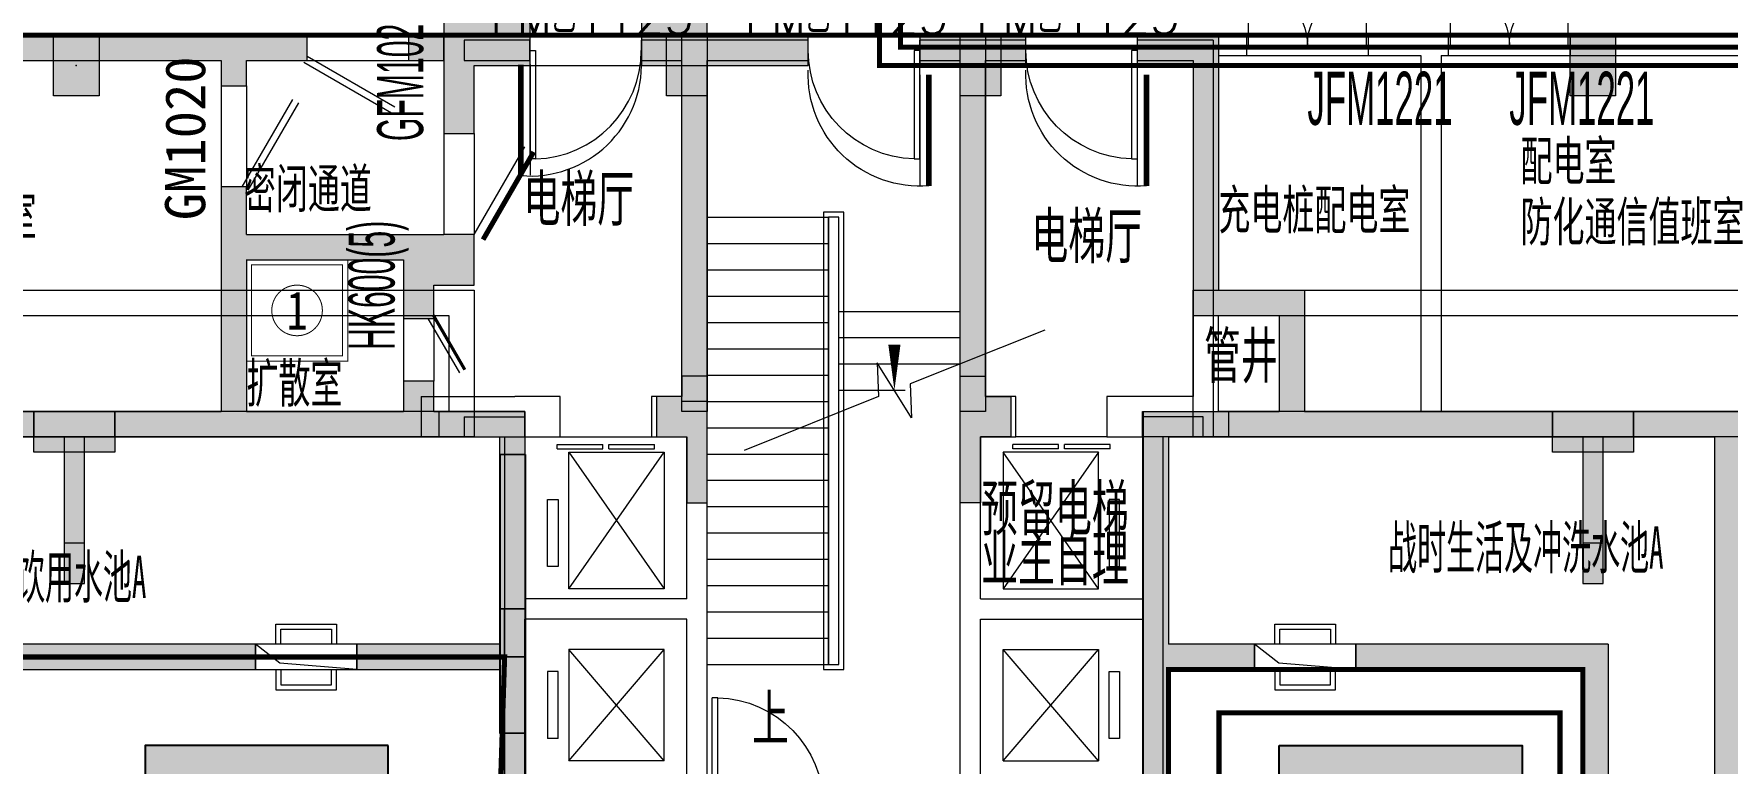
# Model space of a CAD drawing. Extents: x -264757 to 1033689, y 4049843 to 4347093.
# Drawn here: x -66683 to -49958, y 4132734 to 4139942 of the extents above; entities that cross this region are included whole.
import ezdxf
from ezdxf.enums import TextEntityAlignment as Align

# ---------------------------------------------------------------- set-up
doc = ezdxf.new("R2010")
doc.units = 0
doc.header["$LTSCALE"] = 1000
doc.header["$MEASUREMENT"] = 0
doc.linetypes.add('DASH', pattern=[0.35, 0.25, -0.1])
for name, color, linetype, plot in [('AX-01DK-PB01$0$AX-01DK-PB01$0$AX-001DK-01-PB01-02$0$A-3-WinF(Text)', 8, 'Continuous', False), ('AX-01DK-PB01$0$AX-03CK-02-PB01$0$AX-03CK-02-PB01$0$WINDOW_TEXT', 8, 'Continuous', False), ('AX-01DK-PB01$0$AX-03CK-02-PB01$0$AX-03CK-02-PB01$0$人防$0$WINDOW_TEXT', 8, 'Continuous', False)]:
    doc.layers.add(name, color=color, linetype=linetype, plot=plot)
for name, color, linetype in [('AX-01DK-PB01$0$AX-03CK-02-PB01$0$AX-03CK-02-PB01$0$PUB_HATCH', 8, 'Continuous'), ('AX-01DK-PB01$0$AX-03CK-02-PB01$0$AX-03CK-02-PB01$0$人防$0$人防$0$A-WIND-IDEN', 8, 'Continuous'), ('AX-01DK-PB01$0$AX-03CK-02-PB01$0$AX-03CK-02-PB01$0$人防$0$人防$0$DOOR_FIRE_TEXT', 8, 'Continuous'), ('AX-01DK-PB01$0$PUB_TEXT', 8, 'Continuous'), ('子母车位', 7, 'Continuous')]:
    doc.layers.add(name, color=color, linetype=linetype)
doc.layers.add('无关图层', color=8, linetype='Continuous', lineweight=0)
doc.layers.add('车位归属楼栋范围线', color=7, linetype='Continuous', true_color=0x19e6c7)
doc.styles.add('-宋体', font='', dxfattribs={"width": 0.8})
doc.styles.add('AX-01DK-PB01$0$_TCH_DIM', font='SIMPLEX', dxfattribs={"bigfont": 'GBCBIG'})
doc.styles.add('AX-01DK-PB01$0$AX-01DK-PB01$0$AX-001DK-01-PB01-02$0$_TCH_WINDOW', font='SIMPLEX', dxfattribs={"bigfont": 'GBCBIG'})
doc.styles.add('AX-01DK-PB01$0$AX-01DK-PB01$0$Standard', font='gbenor.shx', dxfattribs={"bigfont": 'gbcbig.shx'})
doc.styles.add('AX-01DK-PB01$0$AX-03CK-02-PB01$0$_TCH_DIM', font='SIMPLEX', dxfattribs={"bigfont": 'GBCBIG'})
doc.styles.add('AX-01DK-PB01$0$AX-03CK-02-PB01$0$AX-03CK-02-PB01$0$_TCH_DIM', font='SIMPLEX', dxfattribs={"bigfont": 'GBCBIG'})
doc.styles.add('AX-01DK-PB01$0$AX-03CK-02-PB01$0$AX-03CK-02-PB01$0$_TCH_DIM_T3', font='SIMPLEX', dxfattribs={"width": 0.705882, "bigfont": 'GBCBIG'})
doc.styles.add('AX-01DK-PB01$0$AX-03CK-02-PB01$0$AX-03CK-02-PB01$0$人防$0$人防$0$_TCH_DIM', font='$ GAD E', dxfattribs={"width": 0.7, "bigfont": '$ GAD C'})
doc.styles.add('AX-01DK-PB01$1$AX-001DK-01-PB01-02$0$Standard', font='gbenor.shx', dxfattribs={"bigfont": 'gbcbig.shx'})
doc.styles.add('坑编号', font='', dxfattribs={"width": 0.8})
doc.styles.add('宋体', font='')
doc.styles.get('-宋体').set_extended_font_data('SimSun')
doc.styles.get('坑编号').set_extended_font_data('SimSun')
doc.styles.get('宋体').set_extended_font_data('SimSun')

# ---------------------------------------------------------------- blocks, each defined once
blk = doc.blocks.new('A$C2E116D47')
at = {"layer": '无关图层'}
for p, q in [((0, 600), (0, 0)), ((200, 600), (0, 600)), ((50, 550), (50, 50)), ((200, 550), (50, 550)), ((50, 50), (200, 50)), ((0, 0), (200, 0))]:
    blk.add_line(p, q, dxfattribs=at)
blk = doc.blocks.new('*U102')
at = {"layer": '无关图层', "const_width": 10}
for points in [[(1000, 0), (0, 0), (0, 1000), (1000, 1000)], [(950, 50), (50, 50), (50, 950), (950, 950)]]:
    blk.add_lwpolyline(points, close=True, dxfattribs=at)
blk.add_lwpolyline([(500, 750, 0.098491), (404, 731, 0.098491), (323, 677, 0.098491), (269, 596, 0.098491), (250, 500, 0.098491), (269, 404, 0.098491), (323, 323, 0.098491), (404, 269, 0.098491), (500, 250, 0.098491), (596, 269, 0.098491), (677, 323, 0.098491), (731, 404, 0.098491), (750, 500, 0.098491), (731, 596, 0.098491), (677, 677, 0.098491), (596, 731, 0.098491)], format="xyb", close=True, dxfattribs=at)
at = {"layer": '无关图层', "style": '坑编号', "width": 0.8}
blk.add_attdef('X', text='', height=380, dxfattribs=at).set_placement((500, 500), align=Align.MIDDLE_CENTER)
blk = doc.blocks.new('SX-CK-PB001-WNC$1$20211103.13313578')
at = {"layer": '无关图层'}
h = blk.add_hatch(color=256, dxfattribs=at)
h.dxf.hatch_style = 1
h.paths.add_polyline_path([(0, 600), (450, 600), (450, 0), (0, 0)])
blk.add_lwpolyline([(0, 600), (450, 600), (450, 0), (0, 0)], close=True, dxfattribs=at)
blk.add_point((225, 300), dxfattribs=at)
blk = doc.blocks.new('AX-01DK-PB01$0$AX-03CK-02-PB01$0$AX-03CK-02-PB01$0$$U_DORLIB2D$00000009')
at = {"layer": '无关图层'}
blk.add_line((0.5, 0.219), (0.5, 1.213), dxfattribs=at)
at = {"layer": '无关图层', "const_width": 0.05}
blk.add_lwpolyline([(0.583, 0.219), (0.583, 1.219)], dxfattribs=at)
at = {"layer": '无关图层'}
blk.add_arc((0.5, 0.219), 1.001, 85.224, 182.3859, dxfattribs=at)
blk = doc.blocks.new('AX-01DK-PB01$0$AX-03CK-02-PB01$0$AX-03CK-02-PB01$0$人防$0$人防$0$$DorLib2D$00000191')
at = {"layer": '无关图层'}
blk.add_line((-0.5, 0.15), (0.366, 0.65), dxfattribs=at)
at = {"layer": '无关图层', "const_width": 0.05}
blk.add_lwpolyline([(-0.55, 0.237), (0.316, 0.737)], dxfattribs=at)
blk = doc.blocks.new('AX-01DK-PB01$0$AX-03CK-02-PB01$0$AX-03CK-02-PB01$0$人防$0$$DorLib2D$00000181')
at = {"layer": '无关图层'}
for p, q in [((-0.533, 0.141), (0.333, 0.641)), ((-0.5, 0.083), (0.366, 0.583))]:
    blk.add_line(p, q, dxfattribs=at)
blk = doc.blocks.new('AX-01DK-PB01$0$AX-03CK-02-PB01$0$AX-03CK-02-PB01$0$人防$0$人防$0$$DorLib2D$00000004')
at = {"layer": '无关图层'}
for p, q in [((-0.485, 0), (-0.485, 0.485)), ((0.485, 0), (0.485, 0.485))]:
    blk.add_line(p, q, dxfattribs=at)
at = {"layer": '无关图层', "lineweight": 13}
for centre, start, end in [((-0.485, 0), 0, 90), ((0.485, 0), 90, 180)]:
    blk.add_arc(centre, 0.485, start, end, dxfattribs=at)
blk = doc.blocks.new('AX-01DK-PB01$0$AX-01DK-PB01$0$AX-001DK-01-PP01$0$AX-001DK-01-PP01$0$$DORLIB2D$00000127')
at = {"layer": '无关图层'}
for points in [[(-0.533, 0.795), (-0.533, 0.69)], [(-0.033, 0.795), (-0.533, 0.795)], [(-0.033, 0.795), (-0.033, 0.69)], [(0.533, 0.795), (0.033, 0.795)], [(0.033, 0.795), (0.033, 0.69)], [(0.533, 0.795), (0.533, 0.69)], [(-0.033, 0.69), (-0.533, 0.69)], [(0.533, 0.69), (0.033, 0.69)], [(0.5, 0.5), (-0.5, 0.5)]]:
    blk.add_lwpolyline(points, dxfattribs=at)
blk = doc.blocks.new('AX-01DK-PB01$0$AX-01DK-PB01$0$$DorLib2D$00000001')
at = {"layer": '无关图层'}
for p, q in [((0.45, 0.975), (0.5, 0.975)), ((0.45, 0), (0.45, 0.975)), ((0.5, 0), (0.5, 0.975)), ((0.5, 0), (0.45, 0))]:
    blk.add_line(p, q, dxfattribs=at)
at = {"layer": '无关图层', "lineweight": 13}
blk.add_arc((0.475, 0), 0.975, 91.4693, 180, dxfattribs=at)
blk = doc.blocks.new('A$C741380cb')
at = {"layer": '子母车位', "true_color": 0x0617f9}
h = blk.add_hatch(color=5, dxfattribs=at)
h.dxf.hatch_style = 1
h.paths.add_polyline_path([(2400, 0), (2400, -10400), (0, -10400), (0, 0)])

msp = doc.modelspace()

# ---------------------------------------------------------------- hatches: boundary and pattern name
at = {"layer": 'AX-01DK-PB01$0$AX-03CK-02-PB01$0$AX-03CK-02-PB01$0$PUB_HATCH'}
for points in [[(-62633.5, 4140128.4), (-62633.5, 4138958), (-62333.5, 4138958), (-62333.5, 4139628.4)], [(-62333.5, 4139628.4), (-61782.8, 4139628.4), (-61782.8, 4140128.4), (-62633.5, 4140128.4)], [(-60033.6, 4140128.4), (-60682.8, 4140128.4), (-60682.8, 4139628.4), (-60033.6, 4139628.4)], [(-70108.6, 4139790.7), (-69983.6, 4139678.4), (-64833.6, 4139678.4), (-64708.6, 4139761.7), (-64708.6, 4139928.4), (-70108.6, 4139928.4)], [(-64583.6, 4139678.4), (-63983.6, 4139678.4), (-63983.6, 4139928.4), (-64708.6, 4139928.4), (-64708.6, 4139761.7)], [(-62633.5, 4139928.4), (-62983.6, 4139928.4), (-62983.6, 4139678.4), (-62633.5, 4139678.4)], [(-60033.6, 4139628.4), (-59033.9, 4139628.4), (-59033.9, 4139928.4), (-60033.6, 4139928.4)], [(-57358.5, 4139928.4), (-57933.9, 4139928.4), (-57933.9, 4139628.4), (-57358.5, 4139628.4)], [(-57358.5, 4139628.4), (-56884.2, 4139628.4), (-56884.2, 4139928.4), (-57358.5, 4139928.4)], [(-54983.2, 4139928.4), (-55784.2, 4139928.4), (-55784.2, 4139628.4), (-55233.2, 4139628.4)], [(-54983.2, 4139928.4), (-55233.2, 4139628.4), (-55233.2, 4137158), (-54983.2, 4137408)], [(-64833.6, 4139678.4), (-64833.6, 4139428.4), (-64583.6, 4139428.4), (-64583.6, 4139678.4), (-64708.6, 4139761.7)], [(-64583.6, 4137958), (-64583.6, 4138428.4), (-64833.6, 4138428.4), (-64833.6, 4137833), (-64666.9, 4137833)], [(-64666.9, 4137833), (-64583.6, 4137708), (-62875.2, 4137708), (-62858.6, 4137958), (-64583.6, 4137958)], [(-62875.2, 4137708), (-62733.6, 4137458), (-62333.5, 4137458), (-62633.5, 4137958), (-62858.6, 4137958)], [(-62333.5, 4137458), (-62333.5, 4137958), (-62633.5, 4137958)], [(-64666.9, 4137833), (-64833.6, 4137833), (-64833.6, 4136208), (-64708.6, 4136124.7), (-64583.6, 4136208), (-64583.6, 4137708)], [(-63033.6, 4137708), (-63033.6, 4137128), (-62733.6, 4137128), (-62733.6, 4137458), (-62875.2, 4137708)], [(-54983.2, 4137408), (-55233.2, 4137158), (-54383.2, 4137158), (-54133.2, 4137408)], [(-54133.2, 4137408), (-54383.2, 4137158), (-54383.2, 4136208), (-54258.2, 4136124.7), (-54133.2, 4136208)], [(-62733.6, 4136208), (-62733.6, 4136508), (-63033.6, 4136508), (-63033.6, 4136208), (-62875.2, 4136124.7)], [(-69258.6, 4136124.7), (-69258.6, 4135958), (-64708.6, 4135958), (-64708.6, 4136124.7), (-64833.6, 4136208), (-69133.6, 4136208)], [(-64708.6, 4136124.7), (-64708.6, 4135958), (-62858.6, 4135958), (-62875.2, 4136124.7), (-63033.6, 4136208), (-64583.6, 4136208)], [(-62875.2, 4136124.7), (-62858.6, 4135958), (-62083.6, 4135958), (-61833.6, 4136208), (-62733.6, 4136208)], [(-61833.6, 4136208), (-62083.6, 4135958), (-62083.6, 4135783), (-61833.6, 4135783)], [(-55476.1, 4135958), (-55726.1, 4136208), (-55726.1, 4133783), (-55559.4, 4133783), (-55476.1, 4133908)], [(-55726.1, 4136208), (-55476.1, 4135958), (-54258.2, 4135958), (-54258.2, 4136124.7), (-54383.2, 4136208)], [(-54258.2, 4136124.7), (-54258.2, 4135958), (-52908.2, 4135958), (-52908.2, 4136208), (-54133.2, 4136208)], [(-52908.2, 4136208), (-52908.2, 4135958), (-50083.5, 4135958), (-49958.5, 4136041.4), (-49958.5, 4136208)], [(-49958.5, 4136041.4), (-49833.5, 4135958), (-49434.6, 4135958), (-49434.6, 4136208), (-49958.5, 4136208)], [(-49958.5, 4136041.4), (-50083.5, 4135958), (-50083.5, 4130380.2), (-49916.8, 4130380.3), (-49833.5, 4130505.3), (-49833.5, 4135958)], [(-61833.6, 4135783), (-62083.6, 4135783), (-62083.6, 4134258), (-61833.6, 4134258)], [(-61833.6, 4135783), (-62083.6, 4135783), (-62083.5, 4134258), (-61833.5, 4134258)], [(-61826.3, 4135783), (-62076.3, 4135783), (-62076.3, 4134258), (-61826.3, 4134258)], [(-61833.6, 4134258), (-62083.6, 4134258), (-62083.6, 4133908), (-61974.3, 4133783), (-61833.6, 4133783)], [(-61833.5, 4134258), (-62083.5, 4134258), (-62083.5, 4133783), (-61833.5, 4133783)], [(-61826.3, 4134258), (-62076.3, 4134258), (-62076.3, 4133783), (-61826.3, 4133783)], [(-70483.2, 4133658), (-64493.8, 4133658), (-64493.8, 4133908), (-70483.2, 4133908), (-70583.3, 4133783)], [(-62083.6, 4133908), (-63493.8, 4133908), (-63493.8, 4133658), (-62083.6, 4133658), (-61974.3, 4133783)], [(-61974.3, 4133783), (-62083.6, 4133658), (-62083.6, 4133031), (-61833.6, 4133031), (-61833.6, 4133783)], [(-61833.5, 4133783), (-62083.5, 4133783), (-62083.5, 4133031), (-61833.5, 4133031)], [(-61826.3, 4133783), (-62076.3, 4133783), (-62076.3, 4133031), (-61826.3, 4133031)], [(-55559.4, 4133783), (-55726.1, 4133783), (-55726.1, 4128158.4), (-55476.1, 4127908.4), (-55476.1, 4133658)], [(-55476.1, 4133658), (-54626.3, 4133658), (-54626.3, 4133908), (-55476.1, 4133908), (-55559.4, 4133783)], [(-51133.6, 4133908), (-53626.3, 4133908), (-53626.3, 4133658), (-51383.6, 4133658)], [(-51133.6, 4133908), (-51383.6, 4133658), (-51383.6, 4130578.6), (-51133.6, 4130578.6)], [(-61826.3, 4133031), (-62076.3, 4133031), (-62076.3, 4132457.4), (-61826.3, 4132207.4)]]:
    msp.add_hatch(color=256, dxfattribs=at).paths.add_polyline_path(points)
at = {"layer": '无关图层'}
for points in [[(-60033.5, 4139928), (-60033.5, 4139328), (-60433.5, 4139328), (-60433.5, 4139928)], [(-57133.5, 4139928), (-57133.5, 4139328), (-57533.5, 4139328), (-57533.5, 4139928)], [(-60233.7, 4135958), (-60233.7, 4135308), (-60033.7, 4135308), (-60033.7, 4136558), (-60283.7, 4136558), (-60283.7, 4136358), (-60533.7, 4136358), (-60533.7, 4135958)], [(-57333.5, 4135958), (-57333.5, 4135308), (-57533.5, 4135308), (-57533.5, 4136558), (-57283.5, 4136558), (-57283.5, 4136358), (-57033.5, 4136358), (-57033.5, 4135958)], [(-66683.5, 4136208), (-65883.5, 4136208), (-65883.5, 4135808), (-66683.5, 4135808)], [(-62683.5, 4136208), (-62683.5, 4135958), (-61833.5, 4135958), (-61833.5, 4136208)], [(-54883.5, 4136208), (-54883.5, 4135958), (-55733.5, 4135958), (-55733.5, 4136208)], [(-51683.5, 4136208), (-50883.5, 4136208), (-50883.5, 4135808), (-51683.5, 4135808)], [(-66383.2, 4134508), (-66183.2, 4134508), (-66183.2, 4134908), (-66383.2, 4134908)], [(-51383.2, 4134508), (-51183.2, 4134508), (-51183.2, 4134908), (-51383.2, 4134908)]]:
    msp.add_hatch(color=256, dxfattribs=at).paths.add_polyline_path(points)
h = msp.add_hatch(color=256, dxfattribs=at)
h.dxf.hatch_style = 1
h.paths.add_polyline_path([(-60283.5, 4139928), (-60033.5, 4139928), (-60033.7, 4136308), (-60283.7, 4136308)])
h = msp.add_hatch(color=256, dxfattribs=at)
h.dxf.hatch_style = 1
h.paths.add_polyline_path([(-57533.5, 4139928), (-57283.5, 4139928), (-57283.7, 4136308), (-57533.7, 4136308)])
h = msp.add_hatch(color=256, dxfattribs=at)
h.dxf.hatch_style = 1
h.paths.add_polyline_path([(-66383.4, 4134508), (-66183.4, 4134508), (-66183.4, 4135958), (-65883.4, 4135958), (-65883.4, 4136208), (-66683.4, 4136208), (-66683.4, 4135958), (-66383.4, 4135958)])
h = msp.add_hatch(color=256, dxfattribs=at)
h.dxf.hatch_style = 1
h.paths.add_polyline_path([(-62683.5, 4136208), (-62683.5, 4135958), (-61833.5, 4135958), (-61833.5, 4136208)])
h = msp.add_hatch(color=256, dxfattribs=at)
h.dxf.hatch_style = 1
h.paths.add_polyline_path([(-54883.5, 4136208), (-54883.5, 4135958), (-55733.5, 4135958), (-55733.5, 4136208)])
h = msp.add_hatch(color=256, dxfattribs=at)
h.dxf.hatch_style = 1
h.paths.add_polyline_path([(-51383.4, 4134508), (-51183.4, 4134508), (-51183.4, 4135958), (-50883.4, 4135958), (-50883.4, 4136208), (-51683.4, 4136208), (-51683.4, 4135958), (-51383.4, 4135958)])

# ---------------------------------------------------------------- linework, layer by layer
at = {"layer": '子母车位', "color": 83, "elevation": 0}
for points in [[(-63183.7, 4132908), (-65583.7, 4132908), (-65583.6, 4127808), (-63183.6, 4127808)], [(-54383.4, 4132908), (-51983.4, 4132908), (-51983.4, 4127808), (-54383.4, 4127808)]]:
    msp.add_lwpolyline(points, close=True, dxfattribs=at)
at = {"layer": '无关图层'}
for p, q in [((-62633.5, 4140128.4), (-62633.5, 4138958)), ((-61782.8, 4139628.4), (-61782.8, 4140128.4)), ((-60682.8, 4140128.4), (-60682.8, 4139628.4)), ((-60033.6, 4139928.4), (-60033.6, 4140128.4)), ((-70108.6, 4139928.4), (-64708.6, 4139928.4)), ((-63983.6, 4139928.4), (-64708.6, 4139928.4)), ((-63983.6, 4139928.4), (-62983.6, 4139928.4)), ((-63983.6, 4139678.4), (-63983.6, 4139928.4)), ((-62633.5, 4139928.4), (-62983.6, 4139928.4)), ((-62983.6, 4139928.4), (-62983.6, 4139678.4)), ((-62633.5, 4139678.4), (-62633.5, 4139928.4)), ((-61783.7, 4139878.1), (-62433.7, 4139878.1)), ((-62433.7, 4139878.1), (-62433.7, 4139678.1)), ((-61783.7, 4139678.1), (-61783.7, 4139878.1)), ((-60133.7, 4139878.1), (-60683.7, 4139878.1)), ((-60683.7, 4139878.1), (-60683.7, 4139678.1)), ((-59034.7, 4139878.1), (-60133.7, 4139878.1)), ((-59033.9, 4139928.4), (-60033.6, 4139928.4)), ((-59034.7, 4139678.1), (-59034.7, 4139878.1)), ((-59033.9, 4139928.4), (-57933.9, 4139928.4)), ((-59033.9, 4139628.4), (-59033.9, 4139928.4)), ((-57433.7, 4139878.1), (-57934.7, 4139878.1)), ((-57934.7, 4139878.1), (-57934.7, 4139678.1)), ((-57358.5, 4139928.4), (-57933.9, 4139928.4)), ((-57933.9, 4139928.4), (-57933.9, 4139628.4)), ((-56885.3, 4139878.1), (-57433.7, 4139878.1)), ((-56884.2, 4139928.4), (-57358.5, 4139928.4)), ((-56885.3, 4139678.1), (-56885.3, 4139878.1)), ((-56884.2, 4139628.4), (-56884.2, 4139928.4)), ((-55033.4, 4139878.1), (-55785.3, 4139878.1)), ((-55785.3, 4139878.1), (-55785.3, 4139678.1)), ((-54983.2, 4139928.4), (-55784.2, 4139928.4)), ((-55784.2, 4139928.4), (-55784.2, 4139628.4)), ((-55033.4, 4139878.1), (-55033.4, 4135958.1)), ((-54983.2, 4139928.4), (-54983.2, 4137408)), ((-54703.8, 4139928.4), (-54983.2, 4139928.4)), ((-54983.2, 4139928.4), (-54983.2, 4139728.4)), ((-54703.8, 4139928.4), (-53503.8, 4139928.4)), ((-54703.8, 4139728.4), (-54703.8, 4139928.4)), ((-52908.2, 4139928.4), (-53503.8, 4139928.4)), ((-53503.8, 4139928.4), (-53503.8, 4139728.4)), ((-52709.6, 4139928.4), (-52908.2, 4139928.4)), ((-52709.6, 4139928.4), (-51509.6, 4139928.4)), ((-52709.6, 4139728.4), (-52709.6, 4139928.4)), ((-49434.6, 4139928.4), (-51509.6, 4139928.4)), ((-51509.6, 4139928.4), (-51509.6, 4139728.4)), ((-69983.6, 4139678.4), (-64833.6, 4139678.4)), ((-64833.6, 4139678.4), (-64833.6, 4139428.4)), ((-64583.6, 4139428.4), (-64583.6, 4139678.4)), ((-64583.6, 4139678.4), (-63983.6, 4139678.4)), ((-63983.6, 4139678.4), (-62983.6, 4139678.4)), ((-62983.6, 4139678.4), (-62633.5, 4139678.4)), ((-62433.7, 4139678.1), (-61783.7, 4139678.1)), ((-62333.5, 4138958), (-62333.5, 4139628.4)), ((-62333.5, 4139628.4), (-61782.8, 4139628.4)), ((-61782.8, 4139628.4), (-60682.8, 4139628.4)), ((-60683.7, 4139678.1), (-60283.7, 4139678.1)), ((-60682.8, 4139628.4), (-60033.6, 4139628.4)), ((-60283.7, 4136358.1), (-60283.7, 4139678.1)), ((-60033.7, 4136058.1), (-60033.7, 4139678.1)), ((-60033.7, 4139678.1), (-59034.7, 4139678.1)), ((-60033.6, 4139628.4), (-59033.9, 4139628.4)), ((-57934.7, 4139678.1), (-57533.7, 4139678.1)), ((-57933.9, 4139628.4), (-57358.5, 4139628.4)), ((-57533.7, 4136058.1), (-57533.7, 4139678.1)), ((-57358.5, 4139628.4), (-57358.5, 4139628.4)), ((-57358.5, 4139628.4), (-56884.2, 4139628.4)), ((-57283.7, 4139678.1), (-56885.3, 4139678.1)), ((-57283.7, 4136358.1), (-57283.7, 4139678.1)), ((-56884.2, 4139628.4), (-55784.2, 4139628.4)), ((-55785.3, 4139678.1), (-55233.4, 4139678.1)), ((-55784.2, 4139628.4), (-55233.2, 4139628.4)), ((-55233.4, 4139678.1), (-55233.4, 4136358.1)), ((-55233.2, 4139628.4), (-55233.2, 4137158)), ((-54983.2, 4139728.4), (-54703.8, 4139728.4)), ((-54703.8, 4139728.4), (-53503.8, 4139728.4)), ((-53503.8, 4139728.4), (-52983.2, 4139728.4)), ((-52983.2, 4139728.4), (-52983.2, 4136208)), ((-52783.2, 4139728.4), (-52783.2, 4136208)), ((-52783.2, 4139728.4), (-52709.6, 4139728.4)), ((-52709.6, 4139728.4), (-51509.6, 4139728.4)), ((-51509.6, 4139728.4), (-49509.6, 4139728.4)), ((-64833.6, 4139428.4), (-64583.6, 4139428.4)), ((-64833.6, 4139428.4), (-64833.6, 4138428.4)), ((-64583.6, 4139428.4), (-64583.6, 4138428.4)), ((-62633.5, 4138958), (-62633.5, 4137958)), ((-62633.5, 4138958), (-62333.5, 4138958)), ((-62333.5, 4138958), (-62333.5, 4137958)), ((-64583.6, 4138428.4), (-64833.6, 4138428.4)), ((-64833.6, 4138428.4), (-64833.6, 4137833)), ((-64583.6, 4137958), (-64583.6, 4138428.4)), ((-60033.5, 4133709), (-60033.5, 4138129)), ((-60033.5, 4138129), (-58833.5, 4138129)), ((-58833.5, 4133709), (-58833.5, 4138129)), ((-64583.6, 4137958), (-62858.6, 4137958)), ((-62858.6, 4137958), (-62633.5, 4137958)), ((-62333.5, 4137958), (-62633.5, 4137958)), ((-62333.5, 4137458), (-62333.5, 4137958)), ((-64833.6, 4137833), (-64833.6, 4136208)), ((-60033.5, 4137869), (-58833.5, 4137869)), ((-64583.6, 4137708), (-64583.6, 4136208)), ((-64583.6, 4137708), (-63033.6, 4137708)), ((-63033.6, 4137708), (-63033.6, 4137128)), ((-62733.6, 4137128), (-62733.6, 4137458)), ((-62733.6, 4137458), (-62333.5, 4137458)), ((-60033.5, 4137609), (-58833.5, 4137609)), ((-60033.5, 4137349), (-58833.5, 4137349)), ((-54983.2, 4137408), (-54133.2, 4137408)), ((-54133.2, 4137408), (-54133.2, 4136208)), ((-63033.6, 4137128), (-63033.6, 4136508)), ((-63033.6, 4137128), (-62733.6, 4137128)), ((-62733.6, 4137128), (-62733.6, 4136508)), ((-58733.5, 4137199), (-57533.5, 4137199)), ((-55233.2, 4137158), (-54383.2, 4137158)), ((-54383.2, 4137158), (-54383.2, 4136208)), ((-60033.5, 4137089), (-58833.5, 4137089)), ((-60033.5, 4136829), (-58833.5, 4136829)), ((-58733.5, 4136939), (-57533.5, 4136939)), ((-58733.5, 4136679), (-57533.5, 4136679)), ((-62733.6, 4136508), (-63033.6, 4136508)), ((-63033.6, 4136508), (-63033.6, 4136208)), ((-62733.6, 4136208), (-62733.6, 4136508)), ((-60033.5, 4136569), (-58833.5, 4136569)), ((-62858.6, 4136358.1), (-61933.7, 4136358.1)), ((-62858.6, 4136358.1), (-62858.6, 4135958.1)), ((-61483.7, 4136358.1), (-61933.7, 4136358.1)), ((-61483.7, 4135958.1), (-61483.7, 4136358.1)), ((-60283.7, 4136358.1), (-60583.7, 4136358.1)), ((-60583.7, 4136358.1), (-60583.7, 4135958.1)), ((-60033.5, 4136309), (-58833.5, 4136309)), ((-58733.5, 4136419), (-58077.7, 4136419)), ((-56983.7, 4136358.1), (-57283.7, 4136358.1)), ((-56983.7, 4135958.1), (-56983.7, 4136358.1)), ((-55633.4, 4136358.1), (-56083.7, 4136358.1)), ((-56083.7, 4136358.1), (-56083.7, 4135958.1)), ((-55233.4, 4136358.1), (-55633.4, 4136358.1)), ((-69133.6, 4136208), (-64833.6, 4136208)), ((-64583.6, 4136208), (-63033.6, 4136208)), ((-62733.6, 4136208), (-61833.6, 4136208)), ((-62433.5, 4136158), (-61833.5, 4136158)), ((-62433.5, 4136158), (-62433.5, 4135958)), ((-61833.6, 4136208), (-61833.6, 4135783)), ((-61833.5, 4136158), (-61833.5, 4135783)), ((-55733.2, 4136158), (-55733.2, 4132408)), ((-55133.2, 4136158), (-55733.2, 4136158)), ((-55726.1, 4136208), (-55726.1, 4133783)), ((-55726.1, 4136208), (-54383.2, 4136208)), ((-55133.2, 4135958), (-55133.2, 4136158)), ((-54133.2, 4136208), (-52908.2, 4136208)), ((-52908.2, 4136208), (-49958.5, 4136208)), ((-49958.5, 4136208), (-49434.6, 4136208)), ((-69258.6, 4135958), (-64708.6, 4135958)), ((-64708.6, 4135958), (-62858.6, 4135958)), ((-62858.6, 4135958.1), (-62033.7, 4135958.1)), ((-62858.6, 4135958), (-62083.6, 4135958)), ((-62433.5, 4135958), (-62033.5, 4135958)), ((-62083.6, 4135958), (-62083.6, 4135783)), ((-62033.7, 4135958.1), (-62033.7, 4134258.1)), ((-62033.5, 4135958), (-62033.5, 4135783)), ((-61833.7, 4135958.1), (-61833.7, 4134358.1)), ((-61833.7, 4135958.1), (-61483.7, 4135958.1)), ((-60583.7, 4135958.1), (-60233.7, 4135958.1)), ((-60233.7, 4134358.1), (-60233.7, 4135958.1)), ((-60033.7, 4134258.1), (-60033.7, 4136058.1)), ((-60033.5, 4136049), (-58833.5, 4136049)), ((-57533.7, 4134258.1), (-57533.7, 4136058.1)), ((-57333.7, 4134358.1), (-57333.7, 4135958.1)), ((-57333.7, 4135958.1), (-56983.7, 4135958.1)), ((-56083.7, 4135958.1), (-55733.4, 4135958.1)), ((-55733.4, 4135958.1), (-55733.4, 4134358.1)), ((-55533.4, 4135958.1), (-55533.4, 4134258.1)), ((-55033.4, 4135958.1), (-55533.4, 4135958.1)), ((-55533.2, 4135958), (-55533.2, 4132408)), ((-55133.2, 4135958), (-55533.2, 4135958)), ((-55476.1, 4135958), (-55476.1, 4133908)), ((-55476.1, 4135958), (-54258.2, 4135958)), ((-54258.2, 4135958), (-52908.2, 4135958)), ((-52908.2, 4135958), (-50083.5, 4135958)), ((-50083.5, 4135958), (-50083.5, 4130380.2)), ((-62083.6, 4135783), (-62083.6, 4135783)), ((-62083.6, 4135783), (-62083.6, 4134258)), ((-62083.6, 4135783), (-61833.6, 4135783)), ((-61833.6, 4135783), (-62083.6, 4135783)), ((-62083.6, 4135783), (-62083.5, 4134258)), ((-62076.3, 4135783), (-62076.3, 4134258)), ((-62033.5, 4135783), (-62033.5, 4134258)), ((-61833.6, 4135783), (-61833.6, 4134258)), ((-61833.6, 4135783), (-61833.5, 4134258)), ((-61833.5, 4135783), (-61833.5, 4134258)), ((-61826.3, 4135783), (-61826.3, 4134258)), ((-60033.5, 4135789), (-58833.5, 4135789)), ((-60033.5, 4135529), (-58833.5, 4135529)), ((-60033.5, 4135269), (-58833.5, 4135269)), ((-60033.5, 4135009), (-58833.5, 4135009)), ((-60033.5, 4134749), (-58833.5, 4134749)), ((-60033.5, 4134489), (-58833.5, 4134489)), ((-60233.7, 4134358.1), (-61833.7, 4134358.1)), ((-57333.7, 4134358.1), (-55733.4, 4134358.1)), ((-62083.6, 4134258), (-62083.6, 4133908)), ((-61833.6, 4134258), (-62083.5, 4134258)), ((-62083.5, 4134258), (-61833.6, 4134258)), ((-62083.5, 4134258), (-61833.6, 4134258)), ((-61833.6, 4134258), (-62083.5, 4134258)), ((-62083.5, 4134258), (-62083.5, 4133783)), ((-62076.3, 4134258), (-62076.3, 4133783)), ((-62033.7, 4132408.1), (-62033.7, 4134258.1)), ((-62033.5, 4134258), (-62033.5, 4133783)), ((-60233.7, 4134158.1), (-61833.7, 4134158.1)), ((-61833.7, 4132408.1), (-61833.7, 4134158.1)), ((-61833.6, 4134258), (-61833.6, 4133783)), ((-61833.5, 4134258), (-61833.5, 4133783)), ((-61833.5, 4134258), (-61833.5, 4133783)), ((-61826.3, 4134258), (-61826.3, 4133783)), ((-60233.7, 4132408.1), (-60233.7, 4134158.1)), ((-60033.7, 4132408.1), (-60033.7, 4134258.1)), ((-60033.5, 4134229), (-58833.5, 4134229)), ((-57533.7, 4132408.1), (-57533.7, 4134258.1)), ((-57333.7, 4134158.1), (-55733.4, 4134158.1)), ((-57333.7, 4132408.1), (-57333.7, 4134158.1)), ((-55733.4, 4134158.1), (-55733.4, 4132408.1)), ((-55533.4, 4134258.1), (-55533.4, 4132408.1)), ((-60033.5, 4133969), (-58833.5, 4133969)), ((-64493.8, 4133908), (-70483.2, 4133908)), ((-64254.7, 4133720.6), (-64493.8, 4133908.3)), ((-64493.8, 4133658), (-64493.8, 4133908)), ((-63493.8, 4133908), (-64493.8, 4133908)), ((-62083.6, 4133908), (-63493.8, 4133908)), ((-63493.8, 4133908), (-63493.8, 4133658)), ((-61833.6, 4133783), (-62083.5, 4133783)), ((-62083.5, 4133783), (-62083.5, 4133031)), ((-62083.5, 4133783), (-61833.6, 4133783)), ((-61833.6, 4133783), (-62083.5, 4133783)), ((-62083.5, 4133783), (-61833.6, 4133783)), ((-62076.3, 4133783), (-62076.3, 4133031)), ((-62033.5, 4133783), (-62033.5, 4132332.4)), ((-61833.6, 4133783), (-61833.6, 4133031)), ((-61833.5, 4133783), (-61833.5, 4133031)), ((-61833.5, 4133783), (-61833.5, 4132332.4)), ((-61826.3, 4133783), (-61826.3, 4133031)), ((-60458.7, 4133858.1), (-61398.7, 4133858.1)), ((-61398.7, 4133858.1), (-61398.7, 4132758.1)), ((-61398.7, 4132758.1), (-60458.7, 4133858.1)), ((-60458.7, 4132758.1), (-61398.7, 4133858.1)), ((-60458.7, 4132758.1), (-60458.7, 4133858.1)), ((-57108.7, 4132758.1), (-57108.7, 4133858.1)), ((-57108.7, 4133858.1), (-56168.7, 4133858.1)), ((-56168.7, 4132758.1), (-57108.7, 4133858.1)), ((-57108.7, 4132758.1), (-56168.7, 4133858.1)), ((-56168.7, 4133858.1), (-56168.7, 4132758.1)), ((-55726.1, 4133783), (-55726.1, 4128158.4)), ((-54626.3, 4133908), (-55476.1, 4133908)), ((-54387.2, 4133720.3), (-54626.3, 4133908)), ((-54626.3, 4133658), (-54626.3, 4133908)), ((-53626.3, 4133908), (-54626.3, 4133908)), ((-51133.6, 4133908), (-53626.3, 4133908)), ((-53626.3, 4133908), (-53626.3, 4133658)), ((-51133.6, 4133908), (-51133.6, 4130578.6)), ((-70483.2, 4133658), (-64493.8, 4133658)), ((-64493.8, 4133658), (-63493.8, 4133658)), ((-63493.9, 4133658.1, 0), (-64254.7, 4133720.9)), ((-63493.8, 4133658), (-62083.6, 4133658)), ((-62083.6, 4133658), (-62083.6, 4133031)), ((-61503.7, 4133638.1), (-61608.7, 4133638.1)), ((-61608.7, 4133638.1), (-61608.7, 4132978.1)), ((-61503.7, 4132978.1), (-61503.7, 4133638.1)), ((-60033.5, 4133709), (-58833.5, 4133709)), ((-56063.7, 4132978.1), (-56063.7, 4133638.1)), ((-56063.7, 4133638.1), (-55958.7, 4133638.1)), ((-55958.7, 4133638.1), (-55958.7, 4132978.1)), ((-55476.1, 4133658), (-54626.3, 4133658)), ((-55476.1, 4133658), (-55476.1, 4127908.4)), ((-54626.3, 4133658), (-53626.3, 4133658)), ((-53626.4, 4133657.8, 0), (-54387.2, 4133720.6)), ((-53626.3, 4133658), (-51383.6, 4133658)), ((-51383.6, 4133658), (-51383.6, 4130578.6)), ((-62083.5, 4133031), (-61833.6, 4133031)), ((-61833.6, 4133031), (-62083.5, 4133031)), ((-62076.3, 4133031), (-62076.3, 4132457.4)), ((-61826.3, 4133031), (-61826.3, 4132207.4)), ((-61503.7, 4132978.1), (-61608.7, 4132978.1)), ((-55958.7, 4132978.1), (-56063.7, 4132978.1))]:
    msp.add_line(p, q, dxfattribs=at)
for points in [[(-60033.5, 4139928), (-60033.5, 4139328), (-60433.5, 4139328), (-60433.5, 4139928)], [(-60283.5, 4139928), (-60033.5, 4139928), (-60033.7, 4136308), (-60283.7, 4136308)], [(-60033.5, 4136208), (-60283.5, 4136208), (-60283.5, 4139928), (-60033.5, 4139928)], [(-57283.5, 4136208), (-57533.5, 4136208), (-57533.5, 4139928), (-57283.5, 4139928)], [(-57133.5, 4139928), (-57133.5, 4139328), (-57533.5, 4139328), (-57533.5, 4139928)], [(-58683.5, 4138179), (-58883.5, 4138179), (-58883.5, 4133659), (-58683.5, 4133659)], [(-58733.5, 4138129), (-58833.5, 4138129), (-58833.5, 4133709), (-58733.5, 4133709)], [(-70233.9, 4135958), (-70233.9, 4137408), (-62334.3, 4137408), (-62334.3, 4135958)], [(-55233.9, 4135958), (-55233.9, 4137408), (-47334.3, 4137408), (-47334.3, 4135958)], [(-69983.9, 4136208), (-69983.9, 4137158), (-62584.3, 4137158), (-62584.3, 4136208)], [(-54983.9, 4136208), (-54983.9, 4137158), (-47584.3, 4137158), (-47584.3, 4136208)], [(-60233.7, 4135958), (-60233.7, 4135308), (-60033.7, 4135308), (-60033.7, 4136558), (-60283.7, 4136558), (-60283.7, 4136358), (-60533.7, 4136358), (-60533.7, 4135958)], [(-57333.5, 4135958), (-57333.5, 4135308), (-57533.5, 4135308), (-57533.5, 4136558), (-57283.5, 4136558), (-57283.5, 4136358), (-57033.5, 4136358), (-57033.5, 4135958)], [(-66683.5, 4136208), (-65883.5, 4136208), (-65883.5, 4135808), (-66683.5, 4135808)], [(-62683.5, 4136208), (-62683.5, 4135958), (-61833.5, 4135958), (-61833.5, 4136208)], [(-54883.5, 4136208), (-54883.5, 4135958), (-55733.5, 4135958), (-55733.5, 4136208)], [(-51683.5, 4136208), (-50883.5, 4136208), (-50883.5, 4135808), (-51683.5, 4135808)], [(-61398.7, 4135808.1), (-60458.7, 4135808.1), (-60458.7, 4134458.1), (-61398.7, 4134458.1)], [(-56168.7, 4135808.1), (-57108.7, 4135808.1), (-57108.7, 4134458.1), (-56168.7, 4134458.1)], [(-61608.7, 4135338.1), (-61503.7, 4135338.1), (-61503.7, 4134678.1), (-61608.7, 4134678.1)], [(-55958.7, 4135338.1), (-56063.7, 4135338.1), (-56063.7, 4134678.1), (-55958.7, 4134678.1)], [(-66383.2, 4134508), (-66183.2, 4134508), (-66183.2, 4134908), (-66383.2, 4134908)], [(-51383.2, 4134508), (-51183.2, 4134508), (-51183.2, 4134908), (-51383.2, 4134908)]]:
    msp.add_lwpolyline(points, close=True, dxfattribs=at)
msp.add_lwpolyline([(-59433.5, 4133591.6, 0, 0, 0), (-59433.5, 4138511.5, 0, 0, 0), (-58183.5, 4138511.5, 0, 0, 0), (-58183.5, 4136419, 0, 120, 0), (-58183.5, 4136869, 0, 0, 0)], format="xyseb", dxfattribs=at)
for points in [[(-56697.9, 4137013.3), (-58026.8, 4136481.7), (-58016.3, 4136146.7), (-58353.4, 4136690.3), (-58340.2, 4136356.4), (-59669.1, 4135824.8)], [(-61398.7, 4134458.1), (-60458.7, 4135808.1)], [(-61398.7, 4135808.1), (-60458.7, 4134458.1)], [(-56168.7, 4134458.1), (-57108.7, 4135808.1)], [(-56168.7, 4135808.1), (-57108.7, 4134458.1)], [(-60458.7, 4132758.1), (-61398.7, 4132758.1)], [(-57108.7, 4132758.1), (-56168.7, 4132758.1)]]:
    msp.add_lwpolyline(points, dxfattribs=at)
at = {"layer": '无关图层', "ltscale": 0.5}
for points in [[(-66383.4, 4134508), (-66183.4, 4134508), (-66183.4, 4135958), (-65883.4, 4135958), (-65883.4, 4136208), (-66683.4, 4136208), (-66683.4, 4135958), (-66383.4, 4135958)], [(-62683.5, 4136208), (-62683.5, 4135958), (-61833.5, 4135958), (-61833.5, 4136208)], [(-54883.5, 4136208), (-54883.5, 4135958), (-55733.5, 4135958), (-55733.5, 4136208)], [(-51383.4, 4134508), (-51183.4, 4134508), (-51183.4, 4135958), (-50883.4, 4135958), (-50883.4, 4136208), (-51683.4, 4136208), (-51683.4, 4135958), (-51383.4, 4135958)]]:
    msp.add_lwpolyline(points, close=True, dxfattribs=at)
at = {"layer": '无关图层', "elevation": 0}
for points in [[(-64493.8, 4133658.2), (-63493.8, 4133658.3), (-63493.8, 4133908.4), (-64493.8, 4133908.3)], [(-64493.8, 4133658.2), (-63493.8, 4133658.3), (-63493.8, 4133908.3), (-64493.8, 4133908.3)], [(-54626.3, 4133657.9), (-53626.3, 4133658), (-53626.3, 4133908.1), (-54626.3, 4133908)], [(-54626.3, 4133657.9), (-53626.3, 4133658), (-53626.3, 4133908), (-54626.3, 4133908)]]:
    msp.add_lwpolyline(points, close=True, dxfattribs=at)
at = {"layer": '车位归属楼栋范围线', "linetype": 'DASH', "ltscale": 5, "const_width": 50}
for points in [[(-81133.4, 4158725), (-81133.4, 4140728.4), (-77583.5, 4140728.4), (-77583.5, 4139928.4), (-36664.6, 4139928), (-36664.6, 4146883.7), (-33283.3, 4146883.7), (-33283.3, 4175514.4)], [(-58330.8, 4151410.9), (-58330.8, 4139628.4), (-36433.7, 4139628.4), (-36307.7, 4139628.4), (-36307.7, 4133378.6), (-40026, 4133378.6), (-40026, 4128270.8), (-51609, 4128270.8), (-51609, 4133231.1), (-54977.1, 4133231.1), (-54977.1, 4128491.5), (-57010.8, 4128491.5), (-57010.8, 4117413.7), (-55682.6, 4117413.7), (-55682.6, 4111438.7), (-40248, 4111438.7), (-40248, 4117040.2), (-26085.2, 4117040.2), (-26085.2, 4123708), (17816.6, 4123708)], [(-81083.2, 4129158.4), (-77883.5, 4129158.4), (-77883.6, 4128107.7), (-70483.3, 4128208.1), (-70483.2, 4133783), (-62033.5, 4133783), (-62076.3, 4132457.4), (-62883.5, 4132457.4), (-62883.5, 4128107.9), (-55476.1, 4128108.2), (-55476.1, 4133658), (-51383.6, 4133658), (-51383.6, 4128108), (-40480.1, 4128108)]]:
    msp.add_lwpolyline(points, dxfattribs=at)
at = {"layer": '车位归属楼栋范围线', "linetype": 'DASH', "ltscale": 5}
msp.add_lwpolyline([(-58122.7, 4151207.2, 50, 50, 0), (-58122.7, 4139809.2, 50, 50, 0), (-36477.4, 4139809.2, 50, 50, 0), (-36477.4, 4146325.6, 50, 50, 0), (-24889.6, 4146325.6, 50, 50, 0), (-24889.6, 4152908, 0, 0, 0)], format="xyseb", dxfattribs=at)

# ---------------------------------------------------------------- block references
at = {"layer": '子母车位', "rotation": 180.0000000000001}
msp.add_blockref('A$C741380cb', (-63183.6, 4122508, 0), dxfattribs=at)
at = {"layer": '子母车位', "extrusion": (0, 0, -1), "zscale": -1, "rotation": 180.0000000000001}
msp.add_blockref('A$C741380cb', (54383.5, 4122508, 0), dxfattribs=at)
at = {"layer": '无关图层'}
ref = msp.add_blockref('AX-01DK-PB01$0$AX-03CK-02-PB01$0$AX-03CK-02-PB01$0$$U_DORLIB2D$00000009', (-61232.8, 4139878.4), dxfattribs=dict(at, xscale=-1100, yscale=-1100, zscale=500, rotation=5.710762697212899e-05))
ref.add_attrib('A', '*GHFM1123(6)', (-62273.2, 4140876.6), dxfattribs={"layer": 'AX-01DK-PB01$0$AX-03CK-02-PB01$0$AX-03CK-02-PB01$0$WINDOW_TEXT', "height": 386.75, "rotation": 0.00006, "style": 'AX-01DK-PB01$0$AX-03CK-02-PB01$0$AX-03CK-02-PB01$0$_TCH_DIM_T3', "width": 0.49827})
ref = msp.add_blockref('AX-01DK-PB01$0$AX-03CK-02-PB01$0$AX-03CK-02-PB01$0$$U_DORLIB2D$00000009', (-58483.9, 4139778.4), dxfattribs=dict(at, xscale=1100, yscale=-1100, zscale=300, rotation=5.710761721158845e-05))
ref.add_attrib('A', '*GHFM1120(6)', (-59472.9, 4140938.2), dxfattribs={"layer": 'AX-01DK-PB01$0$AX-03CK-02-PB01$0$AX-03CK-02-PB01$0$WINDOW_TEXT', "height": 386.75, "rotation": 0.00006, "style": 'AX-01DK-PB01$0$AX-03CK-02-PB01$0$AX-03CK-02-PB01$0$_TCH_DIM_T3', "width": 0.49827})
ref = msp.add_blockref('AX-01DK-PB01$0$AX-03CK-02-PB01$0$AX-03CK-02-PB01$0$$U_DORLIB2D$00000009', (-56334.2, 4139778.4), dxfattribs=dict(at, xscale=1100, yscale=-1100, zscale=300, rotation=359.9999824764422))
ref.add_attrib('A', '*GHFM1123(6)', (-57326.7, 4140385), dxfattribs={"layer": 'AX-01DK-PB01$0$AX-03CK-02-PB01$0$AX-03CK-02-PB01$0$WINDOW_TEXT', "height": 386.75, "rotation": 359.99998, "style": 'AX-01DK-PB01$0$AX-03CK-02-PB01$0$AX-03CK-02-PB01$0$_TCH_DIM_T3', "width": 0.49827})
ref = msp.add_blockref('AX-01DK-PB01$0$AX-03CK-02-PB01$0$AX-03CK-02-PB01$0$人防$0$$DorLib2D$00000181', (-63483.6, 4139803.4), dxfattribs=dict(at, xscale=1000, yscale=-1000, zscale=250, rotation=5.710760895894952e-05))
ref.add_attrib('A', 'GM1020', (-64312, 4140085.7), dxfattribs={"layer": 'AX-01DK-PB01$0$AX-03CK-02-PB01$0$AX-03CK-02-PB01$0$人防$0$WINDOW_TEXT', "height": 396.52, "rotation": 0.00006, "style": '宋体'})
ref = msp.add_blockref('AX-01DK-PB01$0$AX-03CK-02-PB01$0$AX-03CK-02-PB01$0$人防$0$人防$0$$DorLib2D$00000191', (-62483.5, 4138458), dxfattribs=dict(at, xscale=-1000, yscale=1000, zscale=300, rotation=270.0000556584615))
ref.add_attrib('A', 'GFM1020(6)', (-62837.8, 4138882.2), dxfattribs={"layer": 'AX-01DK-PB01$0$AX-03CK-02-PB01$0$AX-03CK-02-PB01$0$人防$0$人防$0$A-WIND-IDEN', "height": 455, "rotation": 90.00006, "style": 'AX-01DK-PB01$0$AX-03CK-02-PB01$0$AX-03CK-02-PB01$0$人防$0$人防$0$_TCH_DIM', "width": 0.49})
ref = msp.add_blockref('AX-01DK-PB01$0$AX-03CK-02-PB01$0$AX-03CK-02-PB01$0$人防$0$人防$0$$DorLib2D$00000004', (-54103.8, 4139828.4), dxfattribs=dict(at, xscale=-1200, yscale=1200, zscale=200, rotation=2.667554907878978e-06))
ref.add_attrib('A', 'JFM1221', (-54103.8, 4139042), dxfattribs={"layer": 'AX-01DK-PB01$0$AX-03CK-02-PB01$0$AX-03CK-02-PB01$0$人防$0$人防$0$DOOR_FIRE_TEXT', "height": 525, "rotation": 0, "style": 'AX-01DK-PB01$0$AX-03CK-02-PB01$0$AX-03CK-02-PB01$0$人防$0$人防$0$_TCH_DIM', "width": 0.49})
ref = msp.add_blockref('AX-01DK-PB01$0$AX-03CK-02-PB01$0$AX-03CK-02-PB01$0$人防$0$人防$0$$DorLib2D$00000004', (-52109.6, 4139828.4), dxfattribs=dict(at, xscale=-1200, yscale=1200, zscale=200, rotation=2.667555362963166e-06))
ref.add_attrib('A', 'JFM1221', (-52109.6, 4139042), dxfattribs={"layer": 'AX-01DK-PB01$0$AX-03CK-02-PB01$0$AX-03CK-02-PB01$0$人防$0$人防$0$DOOR_FIRE_TEXT', "height": 525, "rotation": 0, "style": 'AX-01DK-PB01$0$AX-03CK-02-PB01$0$AX-03CK-02-PB01$0$人防$0$人防$0$_TCH_DIM', "width": 0.49})
ref = msp.add_blockref('AX-01DK-PB01$0$AX-01DK-PB01$0$$DorLib2D$00000001', (-61233.7, 4139778.1), dxfattribs=dict(at, xscale=-1100, yscale=-1100, zscale=200, rotation=359.9999999985848))
ref.add_attrib('A', 'FM乙1123', (-62174.3, 4139943.4), dxfattribs={"layer": 'AX-01DK-PB01$0$AX-01DK-PB01$0$AX-001DK-01-PB01-02$0$A-3-WinF(Text)', "height": 337.59, "style": 'AX-01DK-PB01$0$AX-01DK-PB01$0$AX-001DK-01-PB01-02$0$_TCH_WINDOW'})
ref = msp.add_blockref('AX-01DK-PB01$0$AX-01DK-PB01$0$$DorLib2D$00000001', (-58484.7, 4139778.1), dxfattribs=dict(at, xscale=1100, yscale=-1100, zscale=200, rotation=359.9999999985968))
ref.add_attrib('A', 'FM乙1123', (-59664, 4139943.4), dxfattribs={"layer": 'AX-01DK-PB01$0$AX-01DK-PB01$0$AX-001DK-01-PB01-02$0$A-3-WinF(Text)', "height": 337.59, "style": 'AX-01DK-PB01$0$AX-01DK-PB01$0$AX-001DK-01-PB01-02$0$_TCH_WINDOW'})
ref = msp.add_blockref('AX-01DK-PB01$0$AX-01DK-PB01$0$$DorLib2D$00000001', (-56335.3, 4139778.1), dxfattribs=dict(at, xscale=-1100, yscale=1100, zscale=200, rotation=180))
ref.add_attrib('A', 'FM乙1123', (-57376.6, 4139943.4), dxfattribs={"layer": 'AX-01DK-PB01$0$AX-01DK-PB01$0$AX-001DK-01-PB01-02$0$A-3-WinF(Text)', "height": 337.59, "style": 'AX-01DK-PB01$0$AX-01DK-PB01$0$AX-001DK-01-PB01-02$0$_TCH_WINDOW'})
for p in [(-66489.6, 4139328), (-51509.6, 4139328)]:
    msp.add_blockref('SX-CK-PB001-WNC$1$20211103.13313578', p, dxfattribs=at)
ref = msp.add_blockref('AX-01DK-PB01$0$AX-03CK-02-PB01$0$AX-03CK-02-PB01$0$人防$0$$DorLib2D$00000181', (-64708.6, 4138928.4), dxfattribs=dict(at, xscale=-1000, yscale=1000, zscale=250, rotation=269.9999485307176))
ref.add_attrib('A', 'GM1020', (-64990.9, 4138099.9), dxfattribs={"layer": 'AX-01DK-PB01$0$AX-03CK-02-PB01$0$AX-03CK-02-PB01$0$人防$0$WINDOW_TEXT', "height": 396.52, "rotation": 89.99995, "style": '宋体'})
ref = msp.add_blockref('AX-01DK-PB01$0$AX-03CK-02-PB01$0$AX-03CK-02-PB01$0$人防$0$人防$0$$DorLib2D$00000191', (-62883.6, 4136818), dxfattribs=dict(at, xscale=620, yscale=620, zscale=300, rotation=269.9999456818077))
ref.add_attrib('A', 'HK600(5)', (-63119.9, 4136818), dxfattribs={"layer": 'AX-01DK-PB01$0$AX-03CK-02-PB01$0$AX-03CK-02-PB01$0$人防$0$人防$0$A-WIND-IDEN', "height": 455, "rotation": 89.99995, "style": 'AX-01DK-PB01$0$AX-03CK-02-PB01$0$AX-03CK-02-PB01$0$人防$0$人防$0$_TCH_DIM', "width": 0.49})
msp.add_blockref('*U102', (-64583.6, 4136708), dxfattribs=at).add_auto_attribs({'X': '1'})
at = {"layer": '无关图层', "xscale": -900, "zscale": 400}
for p, yscale, rotation in [((-61033.7, 4136158.1), -400, 359.999999999911), ((-56533.7, 4136158.1), 400, 180)]:
    msp.add_blockref('AX-01DK-PB01$0$AX-01DK-PB01$0$AX-001DK-01-PP01$0$AX-001DK-01-PP01$0$$DORLIB2D$00000127', p, dxfattribs=dict(at, yscale=yscale, rotation=rotation))
at = {"layer": '无关图层', "xscale": -1, "rotation": 90.01011209510472}
for p in [(-63693.7, 4134107.8), (-53826.2, 4134107.5)]:
    msp.add_blockref('A$C2E116D47', p, dxfattribs=at)
at = {"layer": '无关图层'}
for p, rotation in [((-63693.6, 4133458.7, 0), 90.01011209510469), ((-53826.1, 4133458.4, 0), 90.01011209510455)]:
    msp.add_blockref('A$C2E116D47', p, dxfattribs=dict(at, rotation=rotation))
ref = msp.add_blockref('AX-01DK-PB01$0$AX-01DK-PB01$0$$DorLib2D$00000001', (-59433.4, 4132308.1), dxfattribs=dict(at, xscale=1100, yscale=-1100, zscale=200, rotation=180))
ref.add_attrib('A', 'FM乙1123', (-60424.3, 4131722.8), dxfattribs={"layer": 'AX-01DK-PB01$0$AX-01DK-PB01$0$AX-001DK-01-PB01-02$0$A-3-WinF(Text)', "height": 337.59, "style": 'AX-01DK-PB01$0$AX-01DK-PB01$0$AX-001DK-01-PB01-02$0$_TCH_WINDOW'})

# ---------------------------------------------------------------- texts
at = {"layer": 'AX-01DK-PB01$0$PUB_TEXT', "color": 7, "style": 'AX-01DK-PB01$0$_TCH_DIM'}
msp.add_text('上', height=506.4, dxfattribs=at).set_placement((-59589.9, 4132909.1))
at = {"layer": '无关图层'}
for s, height, style, p in [('配电室', 438.87, 'AX-01DK-PB01$0$AX-03CK-02-PB01$0$AX-03CK-02-PB01$0$_TCH_DIM', (-51999, 4138451.7)), ('密闭通道', 438.87, 'AX-01DK-PB01$0$AX-03CK-02-PB01$0$_TCH_DIM', (-64609.2, 4138178)), ('电梯厅', 506.38, 'AX-01DK-PB01$0$AX-01DK-PB01$0$Standard', (-61847.6, 4138043.6)), ('充电桩配电室', 438.87, 'AX-01DK-PB01$0$AX-03CK-02-PB01$0$AX-03CK-02-PB01$0$_TCH_DIM', (-54983.2, 4137968.2)), ('除尘滤毒室', 438.87, 'AX-01DK-PB01$0$AX-03CK-02-PB01$0$AX-03CK-02-PB01$0$_TCH_DIM', (-68235.6, 4137913.7)), ('防化通信值班室', 438.87, 'AX-01DK-PB01$0$AX-03CK-02-PB01$0$AX-03CK-02-PB01$0$_TCH_DIM', (-51999, 4137851.1)), ('电梯厅', 506.38, 'AX-01DK-PB01$0$AX-01DK-PB01$0$Standard', (-56830.7, 4137674.8)), ('管井', 506.38, 'AX-01DK-PB01$1$AX-001DK-01-PB01-02$0$Standard', (-55125.7, 4136492.6)), ('扩散室', 438.87, 'AX-01DK-PB01$0$AX-03CK-02-PB01$0$AX-03CK-02-PB01$0$_TCH_DIM', (-64583.6, 4136256.9)), ('预留电梯', 506.38, 'AX-01DK-PB01$0$AX-01DK-PB01$0$Standard', (-57327.4, 4134984.6)), ('业主自理', 506.38, 'AX-01DK-PB01$0$AX-01DK-PB01$0$Standard', (-57327.4, 4134490.2))]:
    msp.add_text(s, height=height, dxfattribs=dict(at, style=style)).set_placement(p)
at = {"layer": '无关图层', "style": '-宋体', "width": 0.5}
for s, p in [('战时生活及冲洗水池A', (-53307.1, 4134655.6, 0)), ('战时饮用水池A', (-67433.4, 4134365.2, 0))]:
    msp.add_text(s, height=420, dxfattribs=at).set_placement(p)

doc.saveas('drawing.dxf')
